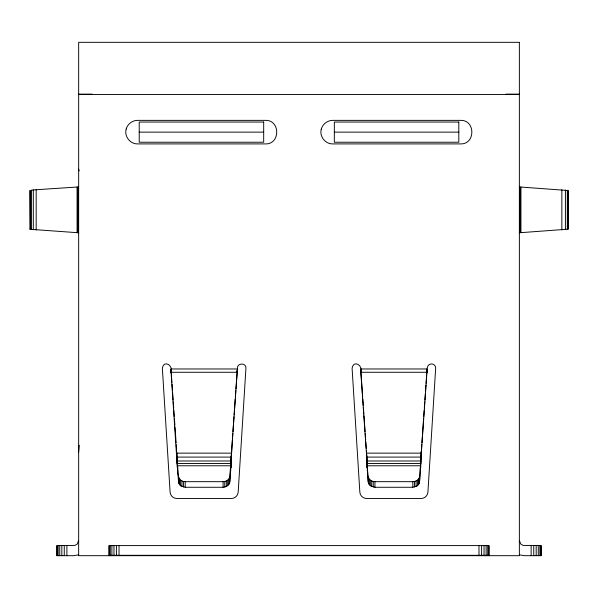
<?xml version="1.0" encoding="UTF-8"?>
<svg xmlns="http://www.w3.org/2000/svg" width="598" height="598" viewBox="0 0 598 598"><rect width="100%" height="100%" fill="white"/><g stroke="black" fill="none" stroke-linecap="round" stroke-linejoin="round"><path stroke-width="0.9" d="M232.809 433.505L229.796 482.055L228.757 484.694L226.321 486.585L223.084 487.273L185.193 487.273L180.603 485.763L179.527 484.694L178.481 482.055L176.791 452.963M368.219 482.055L366.439 451.169L368.219 482.055L369.265 484.694L370.341 485.763L374.931 487.273L412.829 487.273L417.419 485.763L418.495 484.694L419.542 482.055L421.769 444.658M78.659 452.073L79.22 445.263M176.246 444.658L176.702 453.142L231.576 453.142L231.576 451.169L231.037 460.991L177.247 460.991L177.374 467.696L171.073 372.27C173.457 365.438 163.889 359.518 162.357 368.219L170.101 492.184C170.303 495.63 173.375 498.515 176.821 498.493L231.463 498.493C234.909 498.515 237.982 495.63 238.176 492.184L245.928 368.219C246.271 362.111 236.277 363.031 237.436 368.973L229.796 476.457L229.796 482.055M420.805 463.727L420.775 460.991L420.648 467.696L420.596 463.472L367.165 463.472L367.112 467.696L366.985 460.991L420.775 460.991L426.95 372.27C426.748 369.175 427.054 363.958 431.293 363.928C433.662 363.734 435.845 365.834 435.665 368.219L427.914 492.184C427.72 495.63 424.647 498.515 421.201 498.493L366.559 498.493C363.113 498.515 360.041 495.63 359.846 492.184L352.095 368.219C353.627 359.518 363.195 365.438 360.811 372.27L366.439 453.142L421.321 453.142L421.321 451.169L419.542 482.055M230.679 471.374L230.858 463.472L177.427 463.472L177.606 471.374M420.416 471.374L420.596 463.472M170.953 369.639L171.073 372.27L237.212 372.27L237.436 368.973L170.841 368.973L171.327 374.012M426.95 372.27L427.174 368.973L360.579 368.973L360.811 372.27L426.95 372.27L427.062 369.639M232.936 431.644L233.392 425.141M233.519 423.279L233.975 416.776M234.102 414.915L235.201 399.113M235.335 397.251L235.784 390.748M235.918 388.887L237.324 369.639M421.904 442.804L422.352 436.293M422.487 434.432L423.586 418.63M423.713 416.776L424.169 410.265M424.296 408.404L424.752 401.901M424.879 400.04L425.335 393.536M425.462 391.675L425.918 385.164M426.045 383.311L426.561 375.873M426.688 374.012L426.95 370.297M78.659 540.547L77.179 544.113L74.914 545.421L56.788 545.593L56.788 555.684L73.614 555.684L78.659 554.817M229.475 483.431L229.796 476.457M419.213 483.431L419.542 476.457M177.427 463.472C178.241 469.632 175.849 481.525 185.193 481.674L223.084 481.674C225.7 481.652 228.414 480.314 229.475 477.832M368.219 476.457C368.562 479.693 371.881 481.696 374.931 481.674L412.829 481.674C415.438 481.652 418.159 480.314 419.213 477.832M519.363 186.927L568.1 190.538L568.1 229.161L519.363 232.772M78.659 186.927L33.309 189.925L29.9 190.672L30.184 229.296L78.659 232.772M29.9 229.027L30.588 228.765M78.659 94.125L92.114 94.125M505.908 94.125L519.363 94.125M78.659 94.462L519.363 94.462M139.214 132.136L263.688 132.136M334.334 132.136L458.808 132.136M176.776 452.858L176.971 457.089L231.306 457.089M366.439 451.169L366.709 457.089L421.044 457.089M177.606 465.775L230.679 465.775M367.344 465.775L420.416 465.775M108.933 555.303L489.089 555.303M519.363 554.817L524.409 555.684L541.227 555.684L541.227 545.593L523.101 545.421L520.843 544.113L519.363 540.547M78.659 169.144L79.198 170.879M366.709 457.089L366.955 463.727M176.971 457.089L177.217 463.727M361.005 373.085L362.687 397.251M362.814 399.113L363.27 405.616M363.397 407.477L363.853 413.98M363.98 415.842L364.496 423.279M364.631 425.141L365.079 431.644M365.214 433.505L365.662 440.008M365.797 441.87L366.245 448.38M171.462 375.873L171.91 382.376M172.045 384.237L172.493 390.748M172.628 392.602L173.143 400.04M173.271 401.901L173.726 408.404M173.854 410.265L174.31 416.776M174.437 418.63L174.893 425.141M175.02 426.994L176.118 442.804M360.699 369.639L360.811 372.27M367.165 463.472L367.344 471.374M230.858 463.472L230.91 467.696L231.037 460.991L231.067 463.727M568.1 190.538L568.1 229.161M567.308 190.261L567.308 229.438M565.402 189.992L565.402 229.707M561.851 189.708L561.851 229.991M540.884 545.593L540.884 555.684M539.882 545.593L539.882 555.684M538.275 545.593L538.275 555.684M536.182 545.593L536.182 555.684M533.752 545.593L533.752 555.684M531.136 545.593L531.136 555.684M520.94 187.152L520.94 232.547M520.066 187.084L520.066 232.615M519.535 187.01L519.535 232.689M489.089 555.684L489.089 545.593L108.933 545.593L108.933 555.684M488.745 545.593L488.745 555.684M487.736 545.593L487.736 555.684M486.129 545.593L486.129 555.684M484.036 545.593L484.036 555.684M481.607 545.593L481.607 555.684M478.991 545.593L478.991 555.684M418.495 479.095L418.495 484.694M417.419 480.164L417.419 485.763M416.059 480.986L416.059 486.585M414.496 481.502L414.496 487.101M412.829 481.674L412.829 487.273M374.931 481.674L374.931 487.273M373.264 481.502L373.264 487.101M371.702 480.986L371.702 486.585M370.341 480.164L370.341 485.763M369.265 479.095L369.265 484.694M368.54 477.832L368.54 483.431M237.212 370.297L237.212 372.27M228.757 479.095L228.757 484.694M227.681 480.164L227.681 485.763M226.321 480.986L226.321 486.585M224.758 481.502L224.758 487.101M223.084 481.674L223.084 487.273M185.193 481.674L185.193 487.273M183.526 481.502L183.526 487.101M181.964 480.986L181.964 486.585M180.603 480.164L180.603 485.763M179.527 479.095L179.527 484.694M178.802 477.832L178.802 483.431M178.481 476.457L178.481 482.055M171.073 370.297L171.073 372.27M119.024 545.593L119.024 555.684M116.416 545.593L116.416 555.684M113.979 545.593L113.979 555.684M111.893 545.593L111.893 555.684M110.286 545.593L110.286 555.684M109.277 545.593L109.277 555.684M78.48 187.01L78.48 232.689M77.957 187.084L77.957 232.615M77.082 187.152L77.082 232.547M66.886 545.593L66.886 555.684M64.27 545.593L64.27 555.684M61.833 545.593L61.833 555.684M59.748 545.593L59.748 555.684M58.141 545.593L58.141 555.684M57.131 545.593L57.131 555.684M36.172 189.708L36.172 229.991M33.309 189.925L33.309 229.774M31.477 190.134L31.477 229.565M30.184 190.403L30.184 229.296M126.156 129.093C124.092 136.262 130.072 144.051 137.533 143.909L265.37 143.909C280.492 144.484 280.492 119.787 265.37 120.362L137.533 120.362C132.322 120.392 127.531 124.07 126.156 129.093M321.276 129.093C319.212 136.262 325.192 144.051 332.652 143.909L460.49 143.909C475.612 144.484 475.612 119.787 460.49 120.362L332.652 120.362C327.45 120.392 322.651 124.07 321.276 129.093M519.363 42.316L78.659 42.316L78.659 555.684L519.363 555.684L519.363 42.316M263.688 122.044L139.214 122.044L139.214 142.227L263.688 142.227L263.688 122.044M458.808 122.044L334.334 122.044L334.334 142.227L458.808 142.227L458.808 122.044"/></g></svg>
